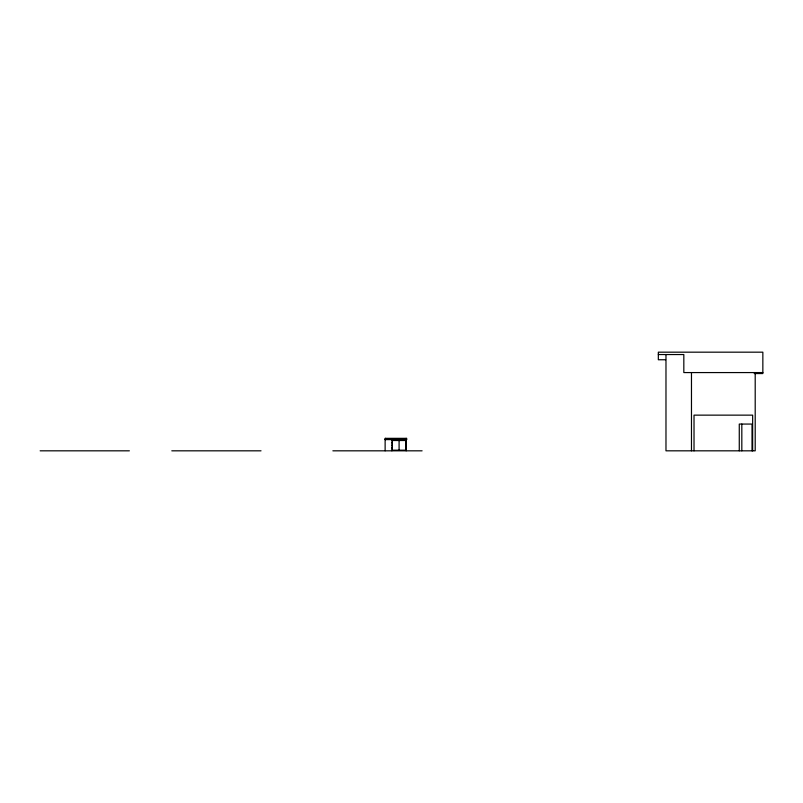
<?xml version="1.0" encoding="UTF-8"?>
<svg xmlns="http://www.w3.org/2000/svg" width="803" height="803" viewBox="0 0 803 803"><rect width="100%" height="100%" fill="white"/><g stroke="black" fill="none" stroke-linecap="round" stroke-linejoin="round"><path stroke-width="1.2" d="M658.33 354.545L683.825 354.545L683.825 372.572L762.85 372.572M665.617 359.754L658.33 359.754L658.33 352.176L762.85 352.176L762.85 373.556L754.228 373.556M396.792 438.97L398.067 438.97M401.249 438.97L402.524 438.97M385.38 439.231L406.669 439.231M385.129 439.612L406.669 439.612L406.669 438.338L385.129 438.338L385.129 450.824M392.135 439.994L406.157 439.994M392.135 440.506L405.776 440.506M392.135 442.543L392.135 443.055M392.135 445.093L392.135 445.605M392.135 447.642L392.135 448.275M406.157 450.192L391.884 450.192L391.884 450.824M40.15 450.824L129.373 450.824M171.802 450.824L261.025 450.824M332.874 450.824L422.097 450.824M755.201 372.532L755.201 450.824L665.978 450.824L665.978 354.504M752.652 450.824L752.652 415.141L694.023 415.141L694.023 450.824M752.02 450.824L752.02 424.064L739.272 424.064L739.272 450.824M741.821 424.064L741.821 450.824M691.473 372.532L691.473 450.824M406.157 438.338L406.157 450.824M405.776 439.994L405.776 450.192M400.737 439.231L398.318 439.231M399.091 439.994L399.091 450.192M392.526 439.994L392.526 440.506M392.396 439.994L392.396 450.192M392.135 439.231L392.135 450.192M385.38 438.338L385.38 439.612"/></g></svg>
